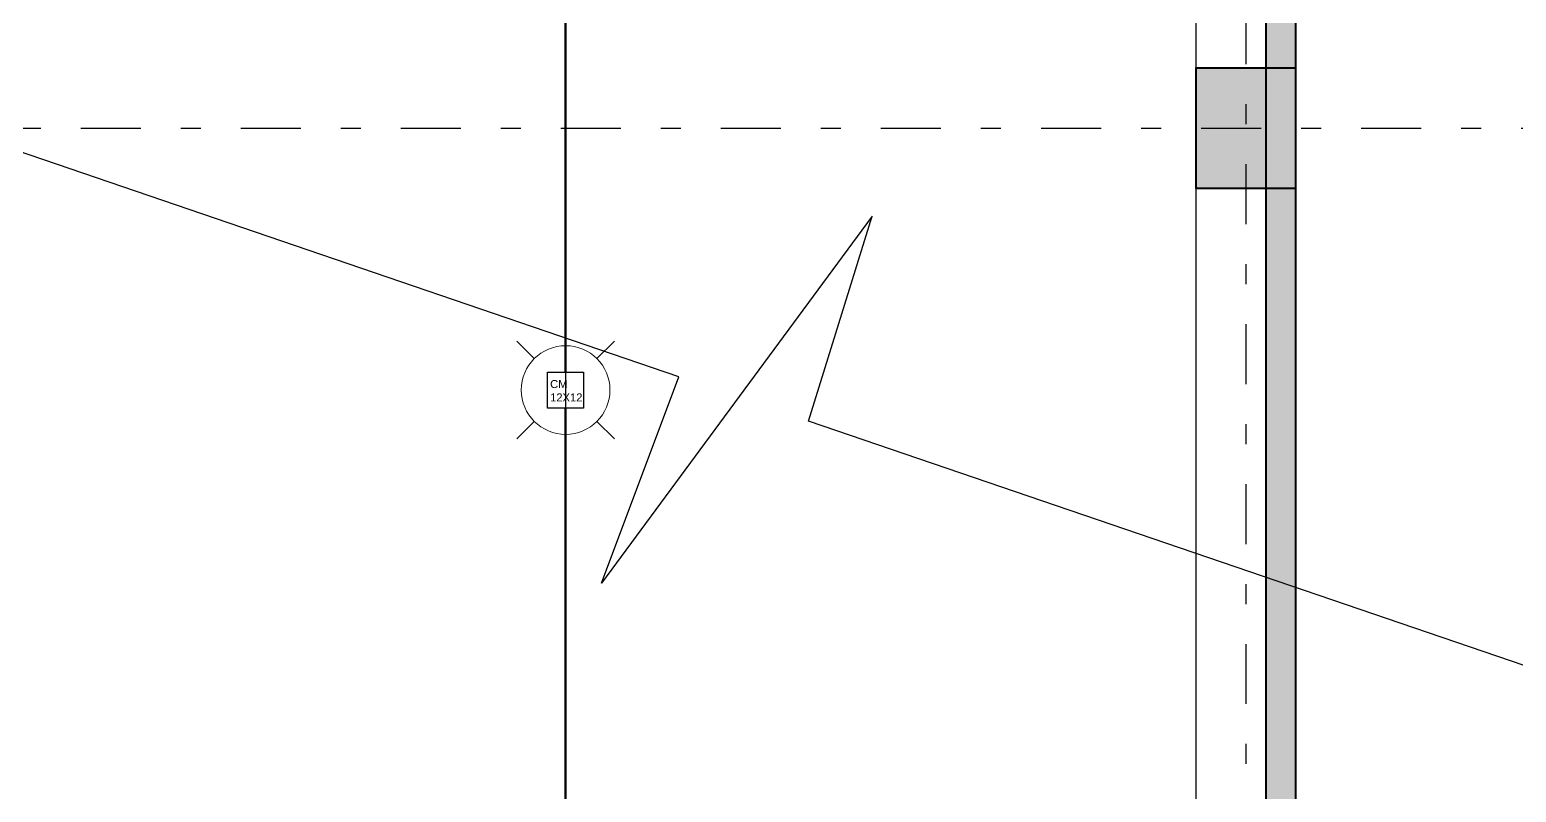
# Model space of a CAD drawing. Header units: millimetres. Extents: x 3781 to 4924, y 1639 to 1721.
# Drawn here: x 4041.09 to 4048.52, y 1682.98 to 1686.79 of the extents above; entities that cross this region are included whole.
import ezdxf

# ---------------------------------------------------------------- set-up
doc = ezdxf.new("R2010")
doc.units = ezdxf.units.MM
doc.linetypes.add('CENTER', pattern=[0.7, 0.3, -0.2, 0, -0.2])
for name, color, linetype in [('1amobla', 2, 'Continuous'), ('A-HATCH CONCRETO', 8, 'Continuous'), ('AREA PARQUEO', 51, 'Continuous'), ('AS_GL DETECCION_MEZANINE', 7, 'Continuous'), ('AS_GL DETECCION_PISO 2', 7, 'Continuous'), ('EJE-ESTRUCTURA', 1, 'CENTER'), ('HACHTCOLUMNA', 250, 'Continuous'), ('LINEA-1', 1, 'Continuous')]:
    doc.layers.add(name, color=color, linetype=linetype)
for name, color, linetype, lineweight in [('Estructura', 6, 'Continuous', 40), ('Muro', 4, 'Continuous', 40), ('Piso', 251, 'Continuous', 30)]:
    doc.layers.add(name, color=color, linetype=linetype, lineweight=lineweight)
doc.styles.get("Standard").update_dxf_attribs({"font": 'arial.ttf'})

# ---------------------------------------------------------------- blocks, each defined once
blk = doc.blocks.new('estructura etapa 3')
at = {"layer": 'HACHTCOLUMNA'}
h = blk.add_hatch(color=256, dxfattribs=at)
h.paths.add_polyline_path([(-91.65052479424082, -6658.123952498036), (-91.65052483163788, -6657.623952492478), (-92.34962468142191, -6657.623952492692), (-92.34962464402486, -6658.123952498251)])
h.paths.add_polyline_path([(-49.35360165399231, -6658.123953550201), (-49.35360165463851, -6657.623953544642), (-50.05450180622518, -6657.624073242631), (-50.05450180557898, -6658.124073248189)])
h.paths.add_polyline_path([(-56.05269290422109, -6658.123953548908), (-56.05269290486729, -6657.623953543349), (-56.75269290454423, -6657.624054381149), (-56.75269290389804, -6658.124054386707)])
h.paths.add_polyline_path([(-76.44963033445936, -6659.123953527316), (-76.94963033376087, -6659.123953525937), (-76.9496303338118, -6657.623953525355), (-76.44963033520833, -6657.623953526268)])
h.paths.add_polyline_path([(-83.94962466275808, -6659.123953526419), (-84.44962466205959, -6659.123953525041), (-84.44962466211052, -6657.623953524459), (-83.94962466350705, -6657.623953525372)])
h.paths.add_polyline_path([(-60.45199772839385, -6659.123953526823), (-60.95199772769581, -6659.123953525441), (-60.95199772774629, -6657.623953524859), (-60.45199772914327, -6657.623953525776)])
h.paths.add_polyline_path([(-67.94963033684814, -6659.123953523713), (-68.44963033614965, -6659.123953522334), (-68.44963033620058, -6657.623953521752), (-67.94963033759711, -6657.623953522665)])
h.paths.add_polyline_path([(-91.8500747383024, -6668.198768413866), (-91.85097488956569, -6667.598768198336), (-92.3500747393499, -6667.598781503685), (-92.34917458808638, -6668.198781719215)])
h.paths.add_polyline_path([(-49.35360165997224, -6668.198834775361), (-49.35360165969462, -6667.598834775361), (-49.85360166074236, -6667.598833612342), (-49.85360166101998, -6668.198833612343)])
h.paths.add_polyline_path([(-56.15447406834653, -6668.148833038669), (-56.15447406899273, -6667.648833033111), (-56.85356531954483, -6667.649075604333), (-56.85356531889863, -6668.149075609892)])
h.paths.add_polyline_path([(-59.95199772806779, -6667.648834198664), (-59.95199772878357, -6668.148834196337), (-61.45199772983131, -6668.148834197909), (-61.45199772876629, -6667.648834201169)])
h.paths.add_polyline_path([(-75.94963033499096, -6667.648834198664), (-75.94963033570673, -6668.148834196337), (-77.44963033675447, -6668.148834197915), (-77.44963033568945, -6667.648834201173)])
h.paths.add_polyline_path([(-68.9496303369873, -6667.648834196665), (-68.94963033537522, -6668.148834193871), (-67.44963033560805, -6668.148834194158), (-67.44963033675447, -6667.648834196951)])
h.paths.add_polyline_path([(-84.94963033851843, -6667.648834198664), (-84.9496303378022, -6668.148834196337), (-83.44963033675447, -6668.148834197913), (-83.44963033781994, -6667.648834201173)])
h.paths.add_polyline_path([(-91.85007473830262, -6676.198714255436), (-91.85007473830262, -6675.598714255436), (-92.34917458808661, -6675.598833980074), (-92.34917458808661, -6676.198833980075)])
h.paths.add_polyline_path([(-49.35360166367525, -6676.19883419188), (-49.35360166339763, -6675.598834191882), (-49.85360166444536, -6675.598834192097), (-49.85360166472299, -6676.198834192096)])
h.paths.add_polyline_path([(-56.15447406836017, -6676.148834216151), (-56.15447406900614, -6675.648834210593), (-56.75356531955811, -6675.64883419414), (-56.75356531891191, -6676.148834199698)])
h.paths.add_polyline_path([(-59.95199772438798, -6675.648834197268), (-59.95199772475451, -6676.148834194008), (-61.45199772603507, -6676.148834196047), (-61.45199772462081, -6675.648834197444)])
h.paths.add_polyline_path([(-75.94963033131114, -6675.648834197268), (-75.94963033167767, -6676.148834194008), (-77.44963033295824, -6676.14883419605), (-77.44963033154397, -6675.648834197447)])
h.paths.add_polyline_path([(-68.94963033179408, -6675.648834195734), (-68.94963033064766, -6676.148834194337), (-67.44963033076408, -6676.148834193225), (-67.44963033214333, -6675.648834194855)])
h.paths.add_polyline_path([(-84.94963034219415, -6675.648834197267), (-84.94963034182763, -6676.148834194008), (-83.44963034054706, -6676.14883419605), (-83.44963034196132, -6675.648834197447)])
h.paths.add_polyline_path([(-91.84714941676873, -6686.298775267753), (-91.85051282815846, -6685.698774462428), (-92.34961267794267, -6685.698773428964), (-92.34624926655272, -6686.298774234288)])
h.paths.add_polyline_path([(-49.35447406836727, -6686.298714517593), (-49.35360166807266, -6685.698714517594), (-49.85360166912039, -6685.698714501338), (-49.85447406941501, -6686.298714501339)])
h.paths.add_polyline_path([(-56.15447406836745, -6686.248834233877), (-56.15447406901365, -6685.748834228319), (-56.75356531956538, -6685.748834211868), (-56.75356531891919, -6686.248834217427)])
h.paths.add_polyline_path([(-59.95199772341482, -6685.748834215987), (-59.95199772366493, -6686.248834213194), (-61.45199772401418, -6686.248834215234), (-61.45199772283274, -6685.748834216163)])
h.paths.add_polyline_path([(-75.94963033033798, -6685.748834215987), (-75.94963033058809, -6686.248834213194), (-77.44963033093734, -6686.248834215237), (-77.4496303297559, -6685.748834216167)])
h.paths.add_polyline_path([(-68.94963033303281, -6685.748834214453), (-68.94963033130432, -6686.248834212125), (-67.44963033142074, -6686.248834210548), (-67.44963033279998, -6685.748834212411)])
h.paths.add_polyline_path([(-84.94963034316731, -6685.748834215987), (-84.9496303429172, -6686.248834213194), (-83.44963034256796, -6686.248834215237), (-83.44963034374939, -6685.748834216167)])
h.paths.add_polyline_path([(-49.35315161146889, -6694.294436561979), (-49.35360165463851, -6693.698920625079), (-49.8545017768505, -6693.698741702064), (-49.8540517336811, -6694.294257638963)])
h.paths.add_polyline_path([(-56.05360165399372, -6694.248831171114), (-56.05360165463969, -6693.748831165555), (-56.75269290582685, -6693.748781044401), (-56.75269290518088, -6694.24878104996)])
h.paths.add_polyline_path([(-91.65052481364307, -6694.248821470252), (-91.65052481428881, -6693.748821464693), (-92.34962466436525, -6693.748831164716), (-92.34962466371906, -6694.248831170275)])
h.paths.add_polyline_path([(-59.95199772487774, -6693.748833026099), (-59.95199772512831, -6694.248833023305), (-61.45199772547755, -6694.248833025344), (-61.45199772429567, -6693.748833026275)])
h.paths.add_polyline_path([(-75.94963032526482, -6693.748834201318), (-75.94963032586463, -6694.248834199689), (-77.44963032644671, -6694.248834200334), (-77.4496303251484, -6693.748834201268)])
h.paths.add_polyline_path([(-68.94963033087049, -6693.748834198155), (-68.94963032937437, -6694.248834196758), (-67.44963032937437, -6694.248834196578), (-67.44963032993917, -6693.748834197975)])
h.paths.add_polyline_path([(-84.94963034374939, -6693.748831169256), (-84.94963034314958, -6694.248831167626), (-83.4496303425675, -6694.248831168272), (-83.4496303438658, -6693.748831169205)])
h.paths.add_polyline_path([(-49.35776796243806, -6703.973684038515), (-49.35316311038366, -6703.373684038515), (-49.85404024317143, -6703.373987440974), (-49.8586450952256, -6703.973987440974)])
h.paths.add_polyline_path([(-56.05360165399395, -6703.923835747391), (-56.05360165463992, -6703.423835741832), (-56.75273400298954, -6703.424072574053), (-56.75273400234335, -6703.924072579612)])
h.paths.add_polyline_path([(-67.9496303576999, -6704.924075048131), (-67.94963035834837, -6703.424075044247), (-68.44963035939611, -6703.424075040889), (-68.44963035874764, -6704.924075044775)])
h.paths.add_polyline_path([(-91.65052481364307, -6703.92383574791), (-91.65052481428881, -6703.423835742351), (-92.34966752073262, -6703.423835738951), (-92.34966752008665, -6703.92383574451)])
h.paths.add_polyline_path([(-61.84720662715324, -6703.423835743541), (-60.34720663041378, -6703.423835744186), (-60.34720663062888, -6703.923835745234), (-61.84720662736879, -6703.923835744588)])
h.paths.add_polyline_path([(-83.94962464132084, -6704.92407504017), (-83.94962464196658, -6703.424075043429), (-84.44962464301432, -6703.424075043645), (-84.44962464236858, -6704.924075040384)])
h.paths.add_polyline_path([(-76.44963031215582, -6704.924075040624), (-76.44963031280156, -6703.424075043886), (-76.9496303138493, -6703.4240750441), (-76.94963031320356, -6704.924075040841)])
h.paths.add_polyline_path([(-49.35360165399231, -6711.948833174153), (-49.35360165463851, -6711.448833168596), (-50.05360165568629, -6711.44883308894), (-50.0536016550401, -6711.948833094499)])
h.paths.add_polyline_path([(-55.95360165399381, -6711.948833094221), (-55.95360165464001, -6711.448833088664), (-56.65360165568779, -6711.448833088879), (-56.6536016550416, -6711.948833094438)])
h.paths.add_polyline_path([(-91.6496246626715, -6711.948833076518), (-91.6496246633177, -6711.448833070961), (-92.3496246643657, -6711.44883197644), (-92.34962466371951, -6711.948831981999)])
h.paths.add_polyline_path([(-60.951997710299, -6711.948833015158), (-60.95200339290193, -6709.548833076966), (-60.45200339185419, -6709.548833077181), (-60.45199770925126, -6711.948833015374)])
h.paths.add_polyline_path([(-68.44963032069029, -6709.548833077413), (-68.44963031985947, -6711.948833015374), (-67.94963031997611, -6711.948833017021), (-67.94963032092335, -6709.548833076733)])
h.paths.add_polyline_path([(-76.94963031061309, -6709.548833077415), (-76.94963030978226, -6711.948833015374), (-76.44963030989868, -6711.948833017022), (-76.44963031084592, -6709.548833076734)])
h.paths.add_polyline_path([(-83.94962465720198, -6709.548833077073), (-83.94962465803303, -6711.948833013726), (-84.44962465791662, -6711.948833015374), (-84.44962465696915, -6709.548833076393)])
at = {"layer": 'EJE-ESTRUCTURA'}
for p, q in [((-49.60360165451618, -6655.279212803549), (-49.60360168208456, -6714.839146025753)), ((-93.02815777676403, -6675.898834195637), (-46.501522330272, -6675.898834197281))]:
    blk.add_line(p, q, dxfattribs=at)
at = {"layer": 'Estructura'}
blk.add_lwpolyline([(-49.35360166367525, -6676.198834190847), (-49.35360166339763, -6675.598834190849), (-49.85360166444536, -6675.598834191064), (-49.85360166472299, -6676.198834191063)], close=True, dxfattribs=at)
blk = doc.blocks.new('AS_Strobe-CEILING')
at = {"color": 0, "linetype": 'Continuous', "lineweight": 15}
for p, q in [((-0.1045183946631046, 0.1045183946630917), (-0.1630253188779474, 0.1630253188779301)), ((0.1045183946631046, 0.1045183946630917), (0.1630253188779474, 0.1630253188779301)), ((-0.1045183946631046, -0.1045183946630917), (-0.1630253188779474, -0.1630253188779301)), ((0.1045183946631046, -0.1045183946630917), (0.1630253188779474, -0.1630253188779301))]:
    blk.add_line(p, q, dxfattribs=at)
blk.add_ellipse((0, 0), major_axis=(0.1478113312500268, 0), ratio=0.999999999999868, dxfattribs=at)
blk = doc.blocks.new('Caja metalica de 12')
at = {"layer": '1amobla', "linetype": 'Continuous', "ltscale": 0.3}
blk.add_lwpolyline([(-1069.691067340418, -2855.356517794578), (-1069.511067340418, -2855.356517794578), (-1069.511067340418, -2855.536517794578), (-1069.691067340418, -2855.536517794578), (-1069.691067340418, -2855.356517794578)], dxfattribs=at)
at = {"layer": '1amobla', "color": 7, "linetype": 'Continuous', "ltscale": 0.3, "insert": (-1069.678574188772, -2855.396843407825), "char_height": 0.04, "width": 0.07915712532667385, "attachment_point": 1}
blk.add_mtext('CM 12X12', dxfattribs=at)

msp = doc.modelspace()

# ---------------------------------------------------------------- hatches: boundary and pattern name
at = {"layer": 'A-HATCH CONCRETO', "ltscale": 0.03}
h = msp.add_hatch(color=256, dxfattribs=at)
h.dxf.hatch_style = 1
h.paths.add_polyline_path([(4037.42008931111, 1658.77753272226), (4036.425027300748, 1658.777533704669), (4036.425027296106, 1658.627529503216), (4037.420089306469, 1658.627528520692)])
h.paths.add_polyline_path([(4038.420132197205, 1661.477245203875), (4038.420078208198, 1657.977219555552), (4038.5701273101, 1657.977221658191), (4038.570181299071, 1661.477245203875)])
h.paths.add_polyline_path([(4038.420088618654, 1658.777555205634), (4038.420085512195, 1658.777548334564), (4038.420085516835, 1658.627544133112), (4038.420088623295, 1658.627551004065)], flags=17)
h.paths.add_polyline_path([(4034.925027304007, 1658.777556191125), (4030.373414987688, 1658.777533705025), (4030.373414983046, 1658.627529503573), (4034.925027299367, 1658.627551989556)])
h.paths.add_polyline_path([(4033.224131478727, 1658.627543441439), (4033.224143520053, 1658.627545686054), (4033.074100381906, 1658.627545235429), (4033.07408834058, 1658.627542990815)], flags=17)
h.paths.add_polyline_path([(4033.224197131053, 1656.264471121742), (4033.074171891869, 1656.264471121742), (4033.074103184472, 1657.62517250361), (4033.224128423656, 1657.62517250361)])
h.paths.add_polyline_path([(4033.074072613962, 1657.276829099071), (4033.074072613962, 1657.426854338253), (4032.440396156005, 1657.427404630026), (4032.440396156005, 1657.277379390844)])
h.paths.add_polyline_path([(4030.986436341945, 1657.277052257968), (4030.986436341945, 1657.42707749715), (4031.64039615508, 1657.427404630026), (4031.64039615508, 1657.277379390844)])
h.paths.add_polyline_path([(4029.62256989923, 1657.277315757872), (4029.62256989923, 1657.427340997055), (4030.18643634193, 1657.42766812991), (4030.18643634193, 1657.277642890727)])
h.paths.add_polyline_path([(4029.925830489339, 1656.264670985226), (4029.775805250156, 1656.264670985226), (4029.775728481358, 1657.277404614382), (4029.925753720541, 1657.277404614382)])
h.paths.add_polyline_path([(4031.575012741604, 1656.264571051866), (4031.42498750242, 1656.264571051866), (4031.424910735503, 1657.277228074131), (4031.574935974686, 1657.277228074131)])
h.paths.add_polyline_path([(4025.981532384315, 1656.264458457167), (4033.224194993868, 1656.264471118507), (4033.22419499851, 1656.114466917054), (4025.981532388957, 1656.114454255599)])
h.paths.add_polyline_path([(4026.131105808176, 1657.27703881265), (4026.131105808176, 1657.427064051833), (4028.322603570092, 1657.427668129688), (4028.322603570092, 1657.277642890505)])
h.paths.add_polyline_path([(4025.9817136924, 1656.264458588639), (4025.979951512069, 1658.777643928352), (4026.130053750645, 1658.776874514176), (4026.130053750645, 1658.626849274993), (4026.130881704416, 1658.627014678505), (4026.131762794581, 1656.264458588639)])
h.paths.add_polyline_path([(4026.882950579788, 1656.264670985226), (4026.732925340605, 1656.264670985226), (4026.732913633175, 1656.264459901837), (4026.882938872357, 1656.264459901837)])
h.paths.add_polyline_path([(4025.983363449321, 1661.478468368631), (4025.983363449321, 1659.677637639481), (4026.128332429109, 1659.677637639481), (4026.133412551503, 1661.478468368631)])
h.paths.add_polyline_path([(4030.524173204401, 1658.777539501965), (4030.373414985367, 1658.777539697183), (4030.373460637144, 1659.779994613866), (4028.470858740421, 1659.779291578988), (4028.47265267166, 1658.777643928415), (4028.322603569478, 1658.777643928415), (4028.320431688106, 1659.928424759054), (4029.272650123291, 1659.928427681637), (4029.27264795284, 1661.477274775294), (4029.422647952839, 1661.477274775294), (4029.422650123291, 1659.928427600569), (4030.373436871631, 1659.928428622239), (4030.373411471788, 1661.477283775541), (4030.524169690822, 1661.477283580323)])
h.paths.add_polyline_path([(4031.32345210169, 1658.777882207604), (4031.473501203555, 1658.777882207604), (4031.473564276101, 1658.777543473238)])
h.paths.add_polyline_path([(4025.983761711969, 1661.477285665123), (4043.572227457964, 1661.477238303091), (4043.572227457964, 1661.627287404957), (4025.983761711969, 1661.627334766989)])
h.paths.add_polyline_path([(4047.267750061295, 1661.477261760157), (4045.370554398941, 1661.477247122372), (4045.370554398941, 1661.627296224237), (4047.267750061295, 1661.627310862023)])
h.paths.add_polyline_path([(4047.417761464536, 1704.477761951032), (4047.26775663642, 1704.477761951516), (4047.267747565621, 1653.694540320596), (4045.678221385682, 1653.694607970878), (4045.678181979443, 1655.708178907387), (4046.367725303503, 1655.708276832755), (4046.367725303503, 1655.858325934621), (4045.528130207211, 1655.858228010501), (4045.528197301925, 1652.094501581456), (4046.517748624256, 1652.094610423913), (4046.517748624256, 1652.244659525779), (4045.678243620084, 1652.244561761184), (4045.678221385682, 1653.544558869012), (4047.267747880997, 1653.544491331869), (4047.267748406082, 1650.752884855057), (4047.417753234896, 1650.752884853875)])
h.paths.add_polyline_path([(4026.783341999525, 1652.712889149721), (4026.809926437485, 1652.562884610384), (4026.131578940043, 1652.562884610741), (4026.131578977584, 1650.342935070704), (4025.981532382998, 1650.3429350711), (4025.981532345456, 1652.712889149439)])
h.paths.add_polyline_path([(4029.320125729547, 1652.712889149727), (4029.348379646484, 1652.562884612866), (4027.785354215332, 1652.562884611098), (4027.81360813228, 1652.712889148632)])
h.paths.add_polyline_path([(4031.537490917, 1652.712851419914), (4031.565744833937, 1652.562846883053), (4030.322427569169, 1652.562846881284), (4030.350681486116, 1652.712851418819)])
h.paths.add_polyline_path([(4030.874973068757, 1650.342935071101), (4031.025019663198, 1650.342935070701), (4031.025012694564, 1650.368313997473), (4031.025012700423, 1652.562846882293), (4030.875012702961, 1652.562846885954), (4030.874973068757, 1650.368313998074)])
h.paths.add_polyline_path([(4032.57709825402, 1652.712851420552), (4032.550513816061, 1652.562846881214), (4033.174150598766, 1652.562846881572), (4033.174150609885, 1650.342935065753), (4033.324197204471, 1650.342935076049), (4033.324197193353, 1652.712851430169)])
h.paths.add_polyline_path([(4025.981966556876, 1650.19288596872), (4033.324197198912, 1650.19288596872), (4033.324197198912, 1650.342935070901), (4025.981966556876, 1650.342935070902)])
h.paths.add_polyline_path([(4007.362469916996, 1704.478447659745), (4007.362469914733, 1704.628447659745), (4002.537060878431, 1704.627766446456), (4002.537060879299, 1704.477761619039)])
h.paths.add_polyline_path([(4036.832317782881, 1701.32309986705), (4036.682317783441, 1701.323099869313), (4036.682321129523, 1704.477761873217), (4036.83232595694, 1704.477761872349)])
h.paths.add_polyline_path([(4035.970233960456, 1701.47310487649), (4035.820233961015, 1701.473104878753), (4035.820236173111, 1703.077764358242), (4035.970241000529, 1703.077764357375)])
h.paths.add_polyline_path([(4028.322597732932, 1701.323106969226), (4028.322597735195, 1701.473106968667), (4036.682317862796, 1701.473104429164), (4036.682317861928, 1701.323099601746)])
h.paths.add_polyline_path([(4035.820236200008, 1704.12779727964), (4035.820236173941, 1704.277795059693)])
h.paths.add_polyline_path([(4028.472601372707, 1702.469748872111), (4028.322601373266, 1702.469748874374), (4028.322603592723, 1703.07776442073), (4028.472608420141, 1703.077764419862)], flags=0)
h.paths.add_polyline_path([(4028.472601372707, 1702.469748872111), (4028.322601373266, 1702.469748874374), (4028.322603592723, 1703.07776442073), (4028.472608420141, 1703.077764419862)], flags=17)
h.paths.add_polyline_path([(4028.472601372707, 1702.469748872111), (4028.322601373266, 1702.469748874374), (4028.322603592723, 1703.07776442073), (4028.472608420141, 1703.077764419862)], flags=17)

# ---------------------------------------------------------------- linework, layer by layer
at = {"layer": '1amobla', "color": 7, "linetype": 'Continuous', "ltscale": 0.3, "true_color": 0xffffff}
for points in [[(4043.677759853336, 1685.082885951043), (4043.857759853335, 1685.082885951043), (4043.857759853335, 1684.902885951043), (4043.677759853336, 1684.902885951043), (4043.677759853336, 1685.082885951043)], [(4043.677759853336, 1685.082885951083), (4043.857759853335, 1685.082885951083), (4043.857759853335, 1684.902885951082), (4043.677759853336, 1684.902885951082), (4043.677759853336, 1685.082885951083)]]:
    msp.add_lwpolyline(points, dxfattribs=at)
at = {"layer": 'AREA PARQUEO', "color": 2}
msp.add_lwpolyline([(4047.267757159887, 1694.052884870151), (4046.917759859479, 1694.052884903952), (4046.917769500759, 1668.502913723937), (4047.267766801865, 1668.502913689437)], close=True, dxfattribs=at)
at = {"layer": 'AS_GL DETECCION_PISO 2', "color": 5, "linetype": 'Continuous', "lineweight": 50}
for p, q in [((4043.767759859357, 1697.847992788685), (4043.767759859357, 1685.082885951043)), ((4043.767759853336, 1684.902885951043), (4043.767759853336, 1671.842885946021))]:
    msp.add_line(p, q, dxfattribs=at)
at = {"layer": 'LINEA-1'}
msp.add_lwpolyline([(4049.457878995362, 1683.307837063697), (4044.982353844664, 1684.8375672317), (4045.300267928239, 1685.862709111479), (4043.947453708372, 1684.026648288655), (4044.333563598999, 1685.059323110513), (4039.436498853014, 1686.733135102692)], dxfattribs=at)
at = {"layer": 'Muro'}
msp.add_lwpolyline([(4047.417761464536, 1704.477761951032), (4047.26775663642, 1704.477761951516), (4047.267748406082, 1650.752884855057), (4047.417753234896, 1650.752884853875)], close=True, dxfattribs=at)
at = {"layer": 'Piso'}
msp.add_line((4043.767759859357, 1695.253038959648), (4043.767759843335, 1667.952800602854), dxfattribs=at)

# ---------------------------------------------------------------- block references
at = {"layer": '1amobla', "color": 7, "linetype": 'Continuous', "true_color": 0xffffff}
msp.add_blockref('Caja metalica de 12', (5113.368827193754, 4540.43940374566), dxfattribs=at)
at = {"layer": 'AS_GL DETECCION_MEZANINE', "color": 1, "linetype": 'Continuous', "xscale": 1.5, "yscale": 1.5, "zscale": 1.5}
msp.add_blockref('AS_Strobe-CEILING', (4043.767759853336, 1684.992885951043), dxfattribs=at)
at = {"layer": 'AS_GL DETECCION_PISO 2', "color": 5, "linetype": 'Continuous', "lineweight": 50}
msp.add_blockref('estructura etapa 3', (4096.772233928874, 8362.201718976386), dxfattribs=at)

# ---------------------------------------------------------------- texts
at = {"layer": '1amobla', "color": 7, "linetype": 'Continuous', "ltscale": 0.3, "true_color": 0xffffff, "insert": (4043.690253004982, 1685.042560337797), "char_height": 0.04, "width": 0.07915712532667385, "attachment_point": 1}
msp.add_mtext('CM 12X12', dxfattribs=at)

doc.saveas('drawing.dxf')
